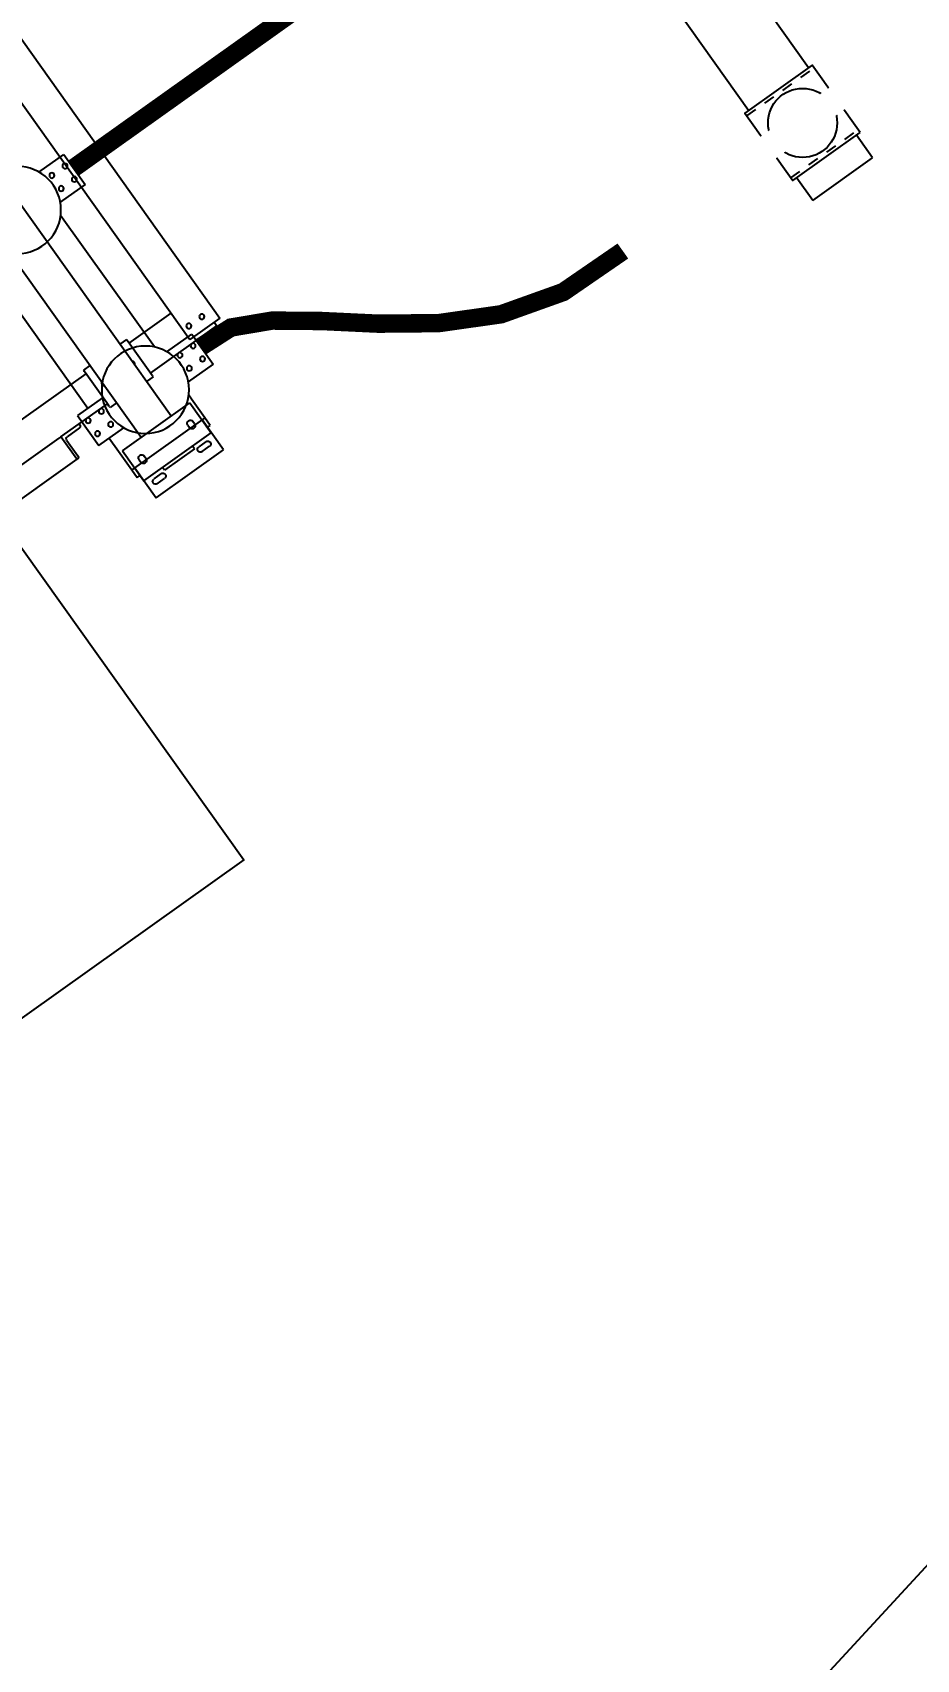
# Model space of a CAD drawing. Header units: feet. Extents: x 2321988 to 2329858, y 6722724 to 6730499.
# Drawn here: x 2326053.69 to 2326061.7, y 6726803.43 to 6726818.17 of the extents above; entities that cross this region are included whole.
import ezdxf

# ---------------------------------------------------------------- set-up
doc = ezdxf.new("R2010")
doc.units = ezdxf.units.FT
doc.header["$MEASUREMENT"] = 0
doc.header["$PDSIZE"] = 5
doc.linetypes.add('Midpoint Site Plan$0$HIDDEN', pattern=[0.375, 0.25, -0.125])
for name, color, linetype in [('BESS Dimensions', 3, 'Continuous'), ('C-BESS-EQUIPMENT', 255, 'Continuous'), ('Midpoint Site Plan$0$C-SWIR', 8, 'Continuous')]:
    doc.layers.add(name, color=color, linetype=linetype)
doc.styles.add('TG_DIMS', font='arial.ttf')
doc.dimstyles.new('TG-PROPOSED-ANNO', dxfattribs={"dimtxt": 0.1, "dimasz": 0.1, "dimexe": 0.05, "dimexo": 0.05, "dimgap": 0.02, "dimtad": 0, "dimtih": 1, "dimtoh": 1, "dimdsep": 46, "dimtxsty": 'TG_DIMS', "dimcen": 0, "dimclrd": 256, "dimclre": 256, "dimclrt": 256, "dimaunit": 1, "dimadec": 6, "dimazin": 2, "dimtfac": 1, "dimtofl": 0, "dimtmove": 1, "dimatfit": 3, "dimfxl": 1, "dimtolj": 1, "dimtzin": 0, "dimarcsym": 0})

# ---------------------------------------------------------------- blocks, each defined once
blk = doc.blocks.new('Midpoint Site Plan$0$GA 34.5kV 10MVAR Cap Bank top')
at = {"color": 0, "ltscale": 0.114173}
blk.add_line((87.06, 34.4), (96.06, 34.4), dxfattribs=at)
at = {"color": 0, "ltscale": 0.050688}
for p, q in [((87.06, 30.4), (87.06, 34.4)), ((96.06, 34.4), (96.06, 30.4)), ((85.31, 22.15), (85.31, 26.15)), ((100.56, 22.15), (100.56, 26.15)), ((100.56, -1.85), (100.56, 2.15))]:
    blk.add_line(p, q, dxfattribs=at)
at = {"color": 0}
for p, q in [((87.06, 32.12), (96.06, 32.12)), ((87.06, 28.12), (87.06, 32.12)), ((89.56, 32.49), (89.56, 32.12)), ((93.56, 32.49), (89.56, 32.49)), ((93.56, 32.49), (93.56, 32.12)), ((96.06, 28.12), (96.06, 32.12)), ((87.97, 29.96), (87.97, 30.27)), ((88.65, 30.27), (88.65, 29.96)), ((94.47, 29.96), (94.47, 30.27)), ((95.15, 30.27), (95.15, 29.96)), ((87.06, 28.12), (96.06, 28.12)), ((89.56, 28.12), (89.56, -28.13)), ((93.56, 28.12), (93.56, -28.13)), ((82.5, 25.99), (58.89, 25.99)), ((82.6, 25.99), (82.5, 25.99)), ((82.5, 25.99), (82.5, 22.99)), ((82.8, 23.68), (82.8, 25.74)), ((84.71, 23.37), (83.05, 23.37)), ((84.92, 22.99), (84.92, 23.12)), ((89.56, 23.49), (88.69, 23.49)), ((88.69, 23.49), (88.69, 23.46)), ((88.69, 23.36), (88.69, 23.46)), ((88.69, 23.36), (88.69, 23.15)), ((88.69, 23.15), (88.69, 22.87)), ((94.44, 23.49), (93.56, 23.49)), ((94.44, 23.49), (94.44, 23.46)), ((94.44, 23.36), (94.44, 23.46)), ((94.44, 23.36), (94.44, 23.15)), ((94.44, 23.15), (94.44, 22.87)), ((58.89, 22.99), (82.24, 22.99)), ((82.5, 22.99), (82.24, 22.99)), ((82.5, 22.99), (82.97, 22.99)), ((82.97, 22.99), (88.69, 22.99)), ((88.69, 22.87), (88.69, 19.12)), ((94.44, 22.99), (103.31, 22.99)), ((94.44, 22.87), (94.44, 19.12)), ((104.06, 22.49), (100.06, 22.49)), ((100.06, -22.51), (100.06, 22.49)), ((103.31, 22.49), (103.31, 22.99)), ((104.06, -22.51), (104.06, 22.49)), ((58.89, 18.99), (88.69, 18.99)), ((88.69, 19.12), (88.69, 18.83)), ((88.69, 18.83), (88.69, 18.62)), ((88.69, 18.52), (88.69, 18.62)), ((88.69, 18.52), (88.69, 18.49)), ((89.56, 18.49), (88.69, 18.49)), ((94.44, 18.49), (93.56, 18.49)), ((94.44, 19.12), (94.44, 18.83)), ((94.44, 18.99), (100.06, 18.99)), ((94.44, 18.83), (94.44, 18.62)), ((94.44, 18.52), (94.44, 18.62)), ((94.44, 18.52), (94.44, 18.49))]:
    blk.add_line(p, q, dxfattribs=at)
at = {"color": 0, "ltscale": 0.012597}
for p, q in [((88.06, 33.21), (89.06, 33.21)), ((89.06, 32.58), (88.06, 32.58)), ((94.06, 33.21), (95.06, 33.21)), ((95.06, 32.58), (94.06, 32.58)), ((86.69, 30.4), (86.69, 31.4)), ((96.44, 31.4), (96.44, 30.4))]:
    blk.add_line(p, q, dxfattribs=at)
at = {"color": 0, "ltscale": 0.004661}
for p, q in [((86.69, 31.4), (87.06, 31.4)), ((96.06, 31.4), (96.44, 31.4))]:
    blk.add_line(p, q, dxfattribs=at)
at = {"color": 0, "ltscale": 0.123695}
blk.add_line((96.44, 30.4), (86.69, 30.4), dxfattribs=at)
at = {"color": 0, "ltscale": 0.049761}
for p, q in [((86.69, 27.9), (86.69, 30.4)), ((96.44, 30.4), (96.44, 27.9))]:
    blk.add_line(p, q, dxfattribs=at)
at = {"color": 0, "ltscale": 0.02212}
blk.add_line((86.69, 26.15), (86.69, 27.9), dxfattribs=at)
at = {"color": 0, "ltscale": 0.00674}
blk.add_line((96.44, 27.9), (96.44, 27.36), dxfattribs=at)
at = {"color": 0, "ltscale": 0.04201}
for p, q in [((85.31, 26.15), (88.63, 26.15)), ((100.56, 26.15), (97.24, 26.15)), ((88.63, 22.15), (85.31, 22.15)), ((97.24, 22.15), (100.56, 22.15)), ((100.56, 2.15), (97.24, 2.15)), ((97.24, -1.85), (100.56, -1.85))]:
    blk.add_line(p, q, dxfattribs=at)
at = {"color": 0, "ltscale": 0.253839}
blk.add_line((86.69, 2.15), (86.69, 22.15), dxfattribs=at)
at = {"color": 0, "ltscale": 0.223079}
blk.add_line((96.44, 20.93), (96.44, 3.36), dxfattribs=at)
at = {"color": 0, "ltscale": 0.481257}
for centre in [(92.94, 24.15), (92.94, 0.15)]:
    blk.add_circle(centre, 4.75, dxfattribs=at)
at = {"color": 0, "ltscale": 0.022317}
for centre in [(85.94, 25.02), (87.69, 25.02), (98.19, 25.02), (99.94, 25.02), (85.94, 23.27), (87.69, 23.27), (98.19, 23.27), (99.94, 23.27), (98.19, 1.02), (99.94, 1.02), (98.19, -0.73), (99.94, -0.73)]:
    blk.add_circle(centre, 0.281, dxfattribs=at)
at = {"color": 0}
for centre in [(100.81, 21.24), (102.56, 21.24)]:
    blk.add_circle(centre, 0.281, dxfattribs=at)
at = {"color": 0, "ltscale": 0.012365}
for centre, start, end in [((88.06, 32.9), 90, 270), ((89.06, 32.9), 270, 90), ((94.06, 32.9), 90, 270), ((95.06, 32.9), 270, 90)]:
    blk.add_arc(centre, 0.313, start, end, dxfattribs=at)
at = {"color": 0}
for centre, start, end in [((88.31, 30.27), 0, 180), ((94.81, 30.27), 0, 180), ((88.31, 29.96), 180, 0), ((94.81, 29.96), 180, 0), ((89.78, 20.99), 129.5212, 230.4788), ((93.34, 20.99), 309.5212, 50.4788), ((89.81, 20.99), 136.6141, 223.3859), ((93.31, 20.99), 316.6141, 43.3859)]:
    blk.add_arc(centre, 0.344, start, end, dxfattribs=at)
for centre, major_axis in [((82.6, 25.74), (0, 0.25)), ((83.05, 23.68), (0, -0.313)), ((84.71, 23.12), (0, 0.25))]:
    blk.add_ellipse(centre, major_axis=major_axis, ratio=0.806873, start_param=4.712389, end_param=6.283185, dxfattribs=at)
blk = doc.blocks.new('*D110')
at = {"layer": 'BESS Dimensions', "lineweight": -2, "transparency": 16777216}
for p, q in [((2325959.342, 6726878.579), (2325907.907, 6726841.932)), ((2325917.781, 6726836.689), (2325957.716, 6726780.639)), ((2326007.722, 6726710.453), (2325967.788, 6726766.503)), ((2326060.888, 6726736.054), (2326009.453, 6726699.407))]:
    blk.add_line(p, q, dxfattribs=at)
at = {"layer": 'BESS Dimensions', "transparency": 16777216}
for points in [[(2325919.139, 6726837.657), (2325916.424, 6726835.722), (2325911.979, 6726844.834)], [(2326009.079, 6726711.42), (2326006.365, 6726709.486), (2326013.525, 6726702.308)]]:
    blk.add_solid(points, dxfattribs=at)
at = {"layer": 'Defpoints', "color": 0, "transparency": 16777216}
for p in [(2325963.414, 6726881.48), (2326064.96, 6726738.955), (2326013.525, 6726702.308)]:
    blk.add_point(p, dxfattribs=at)
at = {"layer": 'BESS Dimensions', "transparency": 16777216, "insert": (2325962.752, 6726773.571), "char_height": 10, "attachment_point": 5, "style": 'TG_DIMS'}
blk.add_mtext("\\A1;175'", dxfattribs=at)

msp = doc.modelspace()

# ---------------------------------------------------------------- linework, layer by layer
at = {"layer": 'C-BESS-EQUIPMENT'}
for p, q in [((2326060.726, 6726817.85), (2326059.131, 6726820.09)), ((2326060.183, 6726817.463), (2326058.588, 6726819.703)), ((2326061.307, 6726817.036), (2326061.162, 6726817.239)), ((2326060.764, 6726816.649), (2326061.307, 6726817.036)), ((2326060.764, 6726816.649), (2326060.619, 6726816.852))]:
    msp.add_line(p, q, dxfattribs=at)
at = {"layer": 'C-BESS-EQUIPMENT', "linetype": 'Midpoint Site Plan$0$HIDDEN', "ltscale": 0.25}
for p, q in [((2326060.168, 6726817.414), (2326060.778, 6726817.849)), ((2326060.567, 6726816.854), (2326061.177, 6726817.289))]:
    msp.add_line(p, q, dxfattribs=at)
at = {"layer": 'C-BESS-EQUIPMENT'}
for points in [[(2326038.871, 6726813.483), (2326048.645, 6726820.446), (2326055.608, 6726810.673), (2326045.835, 6726803.71)], [(2326061.195, 6726817.263), (2326060.76, 6726817.874), (2326060.149, 6726817.439), (2326060.585, 6726816.828)]]:
    msp.add_lwpolyline(points, close=True, dxfattribs=at)
at = {"layer": 'C-BESS-EQUIPMENT', "const_width": 0.167}
for points in [[(2326057.013, 6726819.041), (2326054.064, 6726816.941)], [(2326059.044, 6726816.191), (2326058.503, 6726815.819), (2326057.939, 6726815.617), (2326057.373, 6726815.537), (2326056.825, 6726815.532), (2326056.315, 6726815.556), (2326055.864, 6726815.56), (2326055.491, 6726815.497), (2326055.218, 6726815.322)]]:
    msp.add_lwpolyline(points, dxfattribs=at)
at = {"layer": 'C-BESS-EQUIPMENT'}
msp.add_circle((2326060.672, 6726817.351), 0.313, dxfattribs=at)

# ---------------------------------------------------------------- block references
at = {"layer": 'C-BESS-EQUIPMENT', "xscale": -0.08333333333333331, "yscale": 0.08333333333333331, "zscale": 0.08333333333333331, "rotation": 215.4689808292026}
msp.add_blockref('Midpoint Site Plan$0$GA 34.5kV 10MVAR Cap Bank top', (2326047.24, 6726812.078), dxfattribs=at)

# ---------------------------------------------------------------- next in the draw order: wipeouts: each hides what was drawn before it
msp.add_wipeout([(2326064.814, 6726820.155), (2326059.113, 6726816.093), (2326058.974, 6726816.288), (2326064.675, 6726820.35)]).dxf.layer = 'C-BESS-EQUIPMENT'

# ---------------------------------------------------------------- next in the draw order: linework, layer by layer
at = {"layer": 'Midpoint Site Plan$0$C-SWIR'}
msp.add_line((2326056.719, 6726798.773), (2326172.419, 6726924.182), dxfattribs=at)

# ---------------------------------------------------------------- next in the draw order: dimensions: what is measured, and where the dimension line sits
at = {"layer": 'BESS Dimensions'}
dim = msp.add_aligned_dim(p1=(2325963.414, 6726881.48), p2=(2326064.96, 6726738.955), distance=-63.155, dimstyle='TG-PROPOSED-ANNO', override={"dimscale": 50, "dimpost": "'"}, dxfattribs=at)
dim.commit()
dim.dimension.update_dxf_attribs({"geometry": '*D110', "text_midpoint": (2325962.752, 6726773.571)})

doc.saveas('drawing.dxf')
